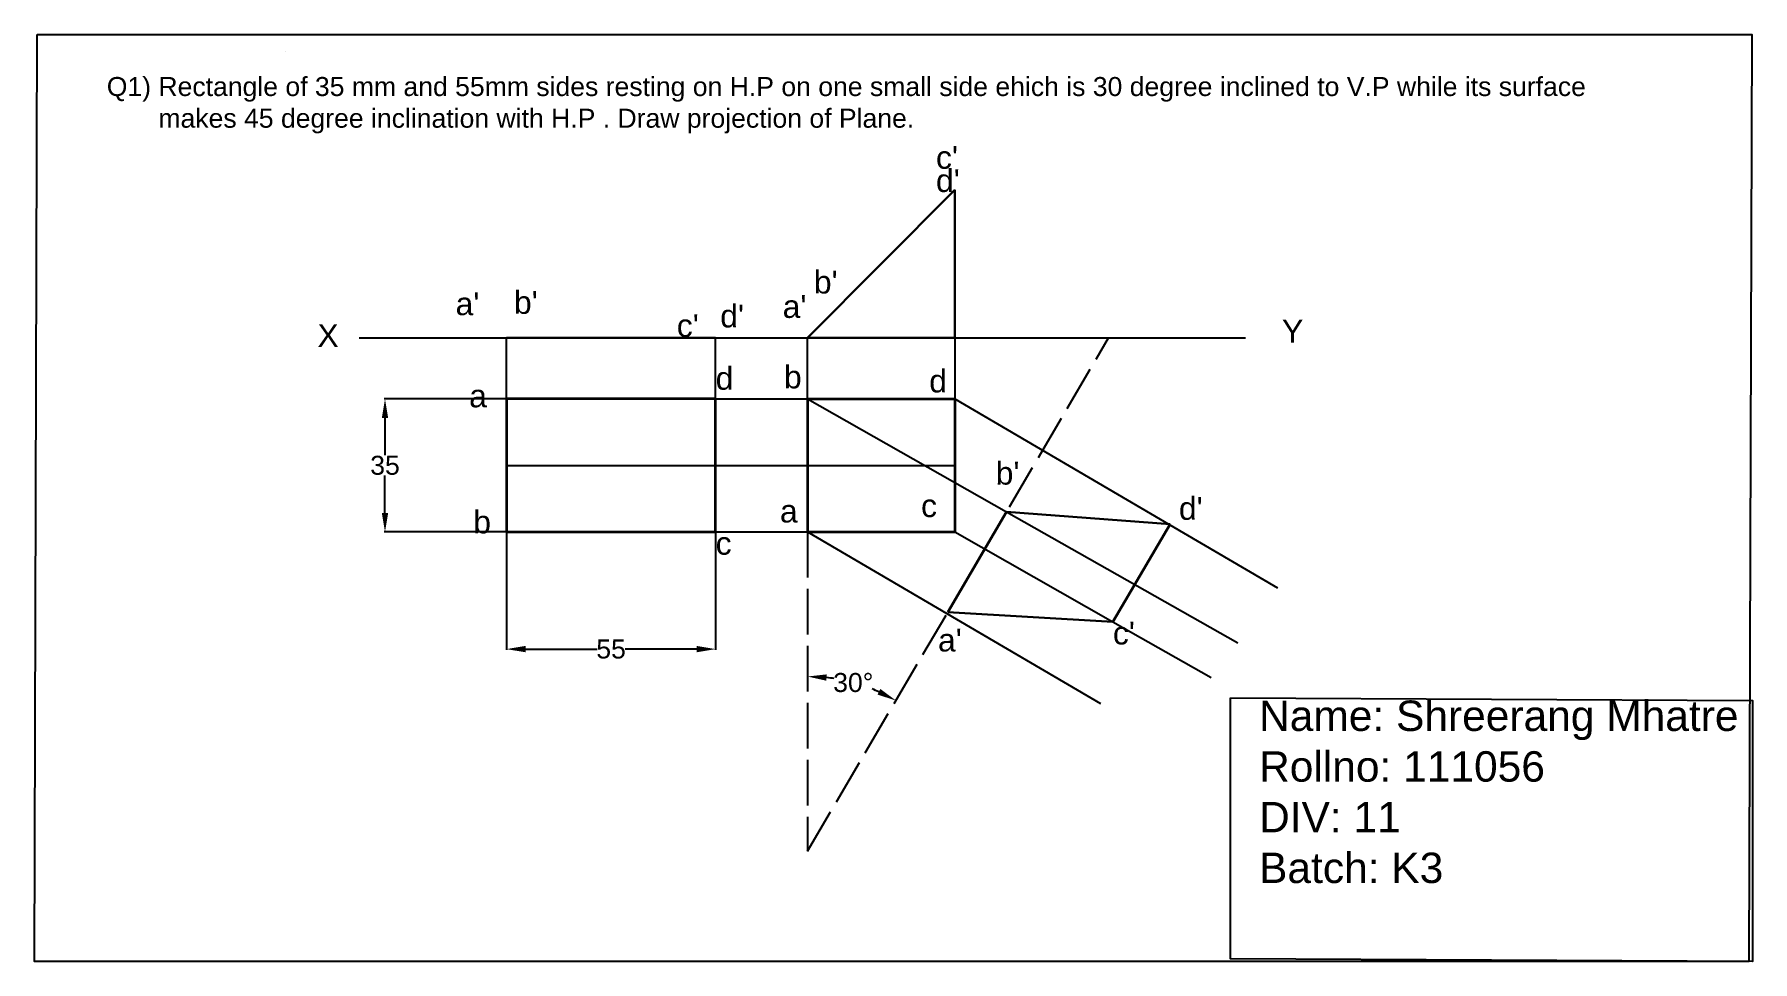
# Model space of a CAD drawing. Header units: inches. Extents: x -188 to 263, y -40 to 204.
import ezdxf

# ---------------------------------------------------------------- set-up
doc = ezdxf.new("R2010")
doc.units = ezdxf.units.IN
doc.header["$MEASUREMENT"] = 0
doc.linetypes.add('ACAD_ISO02W100', pattern=[15, 12, -3])
doc.layers.add('Objectlines', color=2, linetype='Continuous')
doc.styles.get("Standard").update_dxf_attribs({"font": 'arial.ttf'})
doc.dimstyles.get("Standard").update_dxf_attribs({"dimtxt": 5, "dimasz": 5, "dimexe": 0.18, "dimexo": 0.0625, "dimgap": 0.09, "dimtad": 0, "dimtih": 1, "dimtoh": 1, "dimdec": 4, "dimzin": 0, "dimdsep": 46, "dimtxsty": 'Standard', "dimcen": 0.09, "dimadec": 0, "dimazin": 0, "dimtfac": 1, "dimtdec": 4, "dimtofl": 0, "dimtmove": 0, "dimatfit": 3, "dimfxl": 1, "dimtolj": 1, "dimtzin": 0, "dimarcsym": 0})

# ---------------------------------------------------------------- blocks, each defined once
blk = doc.blocks.new('*D5')
at = {"color": 0, "lineweight": -2, "transparency": 16777216}
for start, end in [(81.1772, 83.7584), (65.8517, 68.2331)]:
    blk.add_arc((14.94, -10.66), 45.92, start, end, dxfattribs=at)
at = {"color": 0, "transparency": 16777216}
for points in [[(19.89, 34.16), (19.98, 35.82), (14.94, 35.26)], [(34.11, 31.98), (33.34, 30.5), (38.17, 28.95)]]:
    blk.add_solid(points, dxfattribs=at)
at = {"layer": 'Defpoints', "color": 0, "transparency": 16777216}
for p in [(94.11, 124.33), (14.94, 73.31), (30.84, 32.42), (14.94, -10.66), (14.94, -10.66)]:
    blk.add_point(p, dxfattribs=at)
at = {"color": 0, "transparency": 16777216, "insert": (26.97, 33.65), "char_height": 5, "attachment_point": 5}
blk.add_mtext('\\A1;30°', dxfattribs=at)
blk = doc.blocks.new('*D6')
at = {"color": 0, "lineweight": -2, "transparency": 16777216}
for p, q in [((-64.29, 108.31), (-96.36, 108.31)), ((-96.18, 103.31), (-96.18, 93.46)), ((-96.18, 78.31), (-96.18, 88.17)), ((-64.29, 73.31), (-96.36, 73.31))]:
    blk.add_line(p, q, dxfattribs=at)
at = {"color": 0, "transparency": 16777216}
for points in [[(-97.01, 103.31), (-95.35, 103.31), (-96.18, 108.31)], [(-97.01, 78.31), (-95.35, 78.31), (-96.18, 73.31)]]:
    blk.add_solid(points, dxfattribs=at)
at = {"layer": 'Defpoints', "color": 0, "transparency": 16777216}
for p in [(-64.23, 108.31), (-96.18, 73.31), (-64.23, 73.31)]:
    blk.add_point(p, dxfattribs=at)
at = {"color": 0, "transparency": 16777216, "insert": (-96.18, 90.81), "char_height": 5, "attachment_point": 5}
blk.add_mtext('\\A1;35', dxfattribs=at)
blk = doc.blocks.new('*D7')
at = {"color": 0, "lineweight": -2, "transparency": 16777216}
for p, q in [((-64.23, 73.25), (-64.23, 42.29)), ((-9.23, 73.25), (-9.23, 42.29)), ((-59.23, 42.47), (-40.41, 42.47)), ((-14.23, 42.47), (-33.04, 42.47))]:
    blk.add_line(p, q, dxfattribs=at)
at = {"color": 0, "transparency": 16777216}
for points in [[(-59.23, 43.31), (-59.23, 41.64), (-64.23, 42.47)], [(-14.23, 43.31), (-14.23, 41.64), (-9.23, 42.47)]]:
    blk.add_solid(points, dxfattribs=at)
at = {"layer": 'Defpoints', "color": 0, "transparency": 16777216}
for p in [(-64.23, 73.31), (-9.23, 73.31), (-9.23, 42.47)]:
    blk.add_point(p, dxfattribs=at)
at = {"color": 0, "transparency": 16777216, "insert": (-36.73, 42.47), "char_height": 5, "attachment_point": 5}
blk.add_mtext('\\A1;55', dxfattribs=at)

msp = doc.modelspace()

# ---------------------------------------------------------------- linework, layer by layer
at = {"color": 1, "lineweight": 30}
for p, q in [((14.93883, 124.33249), (53.71328, 163.33944)), ((53.71328, 163.33944), (53.71328, 124.33249)), ((-64.22504, 124.33249), (-9.22504, 124.33249)), ((14.93883, 124.33249), (53.71328, 124.33249)), ((51.81973, 52.22592), (67.29913, 78.6205)), ((67.29913, 78.6205), (110.31499, 75.37019)), ((110.31499, 75.37019), (95.24832, 49.68701)), ((95.24832, 49.68701), (51.81973, 52.22592))]:
    msp.add_line(p, q, dxfattribs=at)
msp.add_line((-102.97192, 124.33249), (130.11313, 124.33249))
at = {"color": 2, "linetype": 'ByBlock'}
for p, q in [((-64.22504, 108.31214), (-64.22504, 124.33249)), ((-9.22504, 108.31214), (-9.22504, 124.33249)), ((14.93883, 108.31214), (14.93883, 124.33249)), ((53.71328, 124.33249), (53.71328, 108.31214)), ((-9.22504, 108.31214), (14.93883, 108.31214)), ((53.71328, 108.31214), (110.20036, 75.17478)), ((-9.22504, 73.31214), (14.93883, 73.31214)), ((110.20036, 75.17478), (138.51184, 58.56625))]:
    msp.add_line(p, q, dxfattribs=at)
at = {"color": 9, "linetype": 'ACAD_ISO02W100'}
for p, q in [((14.93883, -10.66127), (94.10744, 124.33249)), ((14.93883, 73.31214), (14.93883, -10.66127))]:
    msp.add_line(p, q, dxfattribs=at)
at = {"color": 1, "lineweight": 35}
for p, q in [((-64.22504, 108.31214), (-64.22504, 73.31214)), ((-9.22504, 108.31214), (-64.22504, 108.31214)), ((-9.22504, 73.31214), (-9.22504, 108.31214)), ((14.93883, 108.31214), (14.93883, 73.31214)), ((14.93883, 108.31214), (53.71328, 108.31214)), ((53.71328, 108.31214), (53.71328, 73.31214)), ((-64.22504, 73.31214), (-9.22504, 73.31214)), ((14.93883, 73.31214), (53.71328, 73.31214))]:
    msp.add_line(p, q, dxfattribs=at)
at = {"color": 2}
for p, q in [((14.93883, 108.31214), (67.29913, 78.6205)), ((-64.22504, 90.81214), (53.71328, 90.81214)), ((67.29913, 78.6205), (128.12676, 44.12736)), ((14.93883, 73.31214), (51.58278, 51.82188)), ((53.71328, 73.31214), (95.24832, 49.68701)), ((51.58278, 51.82188), (92.00145, 28.1179)), ((95.24832, 49.68701), (121.12243, 34.96983))]:
    msp.add_line(p, q, dxfattribs=at)
at = {"color": 7}
for points in [[(-187.6218, 204.22989), (263.25749, 204.22989), (262.48729, -39.76551), (-188.392, -39.76551)], [(126.14322, 29.67059), (263.48896, 28.93261), (263.48896, -39.76551), (126.14322, -39.02753)]]:
    msp.add_lwpolyline(points, close=True, dxfattribs=at)

# ---------------------------------------------------------------- texts
at = {"color": 7, "insert": (-122.43442, 199.72406), "char_height": 0.2, "attachment_point": 1}
msp.add_mtext_dynamic_manual_height_columns("b'", width=19.1577092, gutter_width=1, heights=[0], dxfattribs=at)
at = {"color": 9, "true_color": 0xd19cc7, "insert": (-169.34783, 192.99837), "char_height": 5, "attachment_point": 1}
msp.add_mtext_dynamic_manual_height_columns('{\\C7;Q1) Rectangle of 35 mm and 55mm sides resting on H.P on one small side ehich is 30 degree inclined to V.P while its surface   \\P       makes 45 degree inclination with H.P . Draw projection of Plane.}', width=409.70845, gutter_width=1, heights=[26.87826], dxfattribs=at)
at = {"color": 4, "char_height": 6, "attachment_point": 1}
for s, width, insert in [("c'", 28.0270197, (48.72437, 174.84824)), ("d'", 47.184729, (48.72437, 168.75001)), ("b'", 60.3113078, (16.60501, 142.0432)), ("a'", 45.0560942, (-77.61178, 136.33797)), ("b'", 60.3113078, (-62.26586, 136.69455)), ("a'", 45.0560942, (8.39673, 135.62482)), ("d'", 47.184729, (-8.01983, 133.12879)), ('X', 41.7687267, (-113.95248, 127.96831)), ("c'", 28.0270197, (-19.44005, 130.59632)), ('Y', 45.2175201, (139.72548, 129.11693)), ('d', 52.5063152, (-9.22504, 116.72627)), ('b', 41.1535985, (8.75361, 117.08284)), ('d', 52.5063152, (46.93997, 116.01311)), ('a', 33.7033775, (-74.04296, 112.09077)), ("b'", 60.3113078, (64.42717, 91.76591)), ('c', 49.3133637, (44.79867, 83.20807)), ("d'", 47.184729, (112.60621, 82.49492)), ('b', 41.1535985, (-72.97231, 78.92916)), ('a', 33.7033775, (7.68297, 81.78177)), ('c', 49.3133637, (-9.22504, 73.31214)), ("a'", 45.0560942, (49.25116, 47.84613)), ("c'", 28.0270197, (95.24832, 49.68701))]:
    msp.add_mtext_dynamic_manual_height_columns(s, width=width, gutter_width=1, heights=[0], dxfattribs=dict(at, insert=insert))
at = {"layer": 'Objectlines', "insert": (133.68778, 28.93261), "char_height": 8, "attachment_point": 1}
msp.add_mtext_dynamic_manual_height_columns('{\\C4;Name: Shreerang Mhatre\\PRollno: 111056\\PDIV: 11\\PBatch: K3}', width=235.773074, gutter_width=12.5, heights=[0], dxfattribs=at)

# ---------------------------------------------------------------- dimensions: what is measured, and where the dimension line sits
at = {"color": 3}
dim = msp.add_angular_dim_2l(base=(30.8403, 32.41843), line1=((14.93883, -10.66127), (94.10744, 124.33249)), line2=((14.93883, 73.31214), (14.93883, -10.66127)), dimstyle='Standard', dxfattribs=at)
dim.commit()
dim.dimension.update_dxf_attribs({"geometry": '*D5', "text_midpoint": (26.97488, 33.65409)})
dim = msp.add_linear_dim(base=(-96.17884, 73.31214), p1=(-64.22504, 108.31214), p2=(-64.22504, 73.31214), angle=90, text='35', dimstyle='Standard', dxfattribs=at)
dim.commit()
dim.dimension.update_dxf_attribs({"geometry": '*D6', "text_midpoint": (-96.17884, 90.81214)})
dim = msp.add_linear_dim(base=(-9.22504, 42.47394), p1=(-64.22504, 73.31214), p2=(-9.22504, 73.31214), text='55', dimstyle='Standard', dxfattribs=at)
dim.commit()
dim.dimension.update_dxf_attribs({"geometry": '*D7', "text_midpoint": (-36.72504, 42.47394)})

doc.saveas('drawing.dxf')
